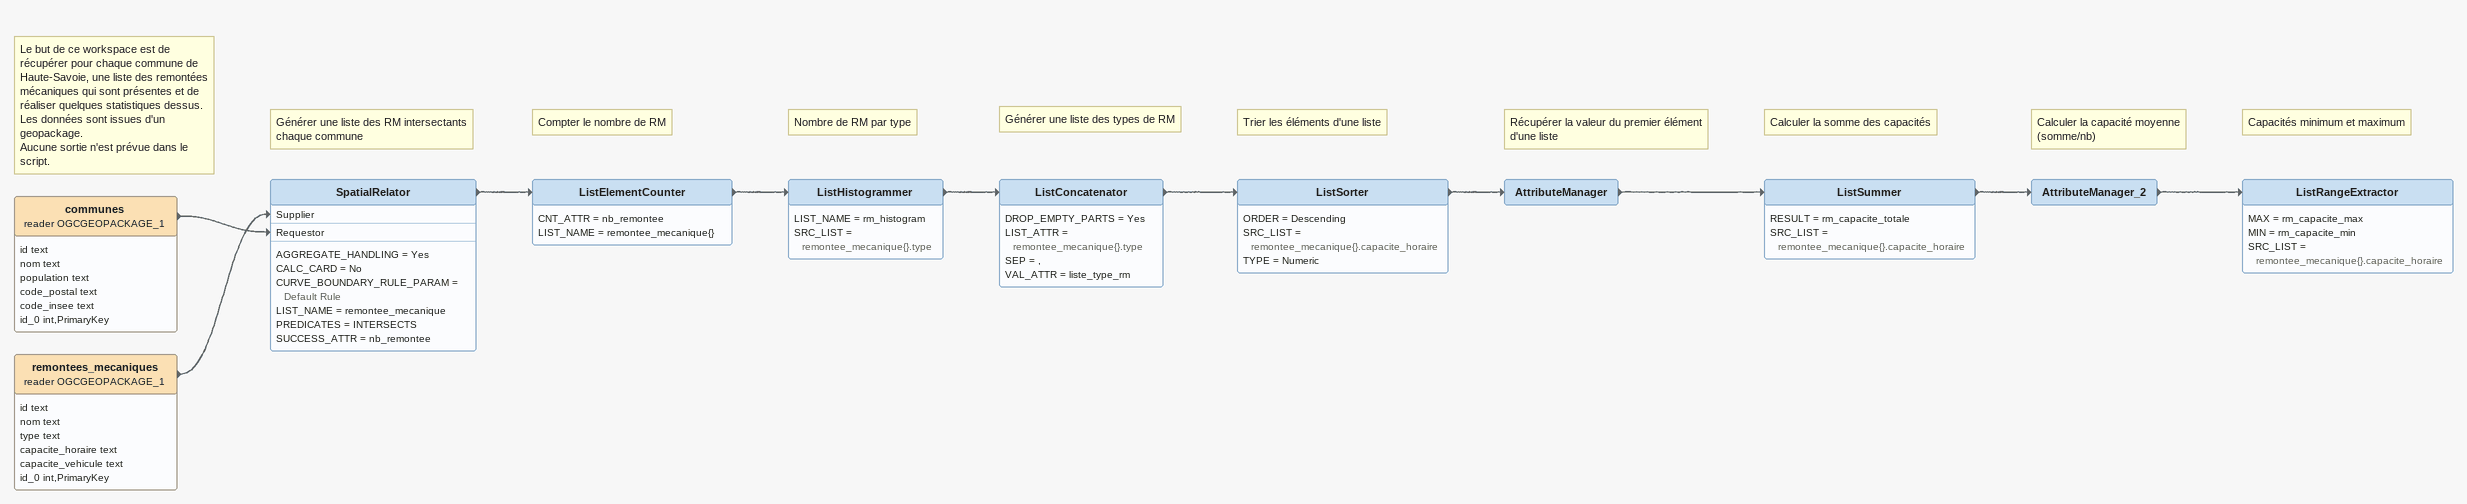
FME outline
Note: Le but de ce workspace est de récupérer pour chaque commune de Haute-Savoie, une liste des remontées mécaniques qui sont présentes et de réaliser quelques statistiques dessus. / Les données sont issues d'un geopackage. / Aucune sortie n'est prévue dans le script.
communes (reader OGCGEOPACKAGE_1)
    attributes: id text, nom text, population text, code_postal text, code_insee text, id_0 int,PrimaryKey
    -> SpatialRelator [Requestor]
remontees_mecaniques (reader OGCGEOPACKAGE_1)
    attributes: id text, nom text, type text, capacite_horaire text, capacite_vehicule text, id_0 int,PrimaryKey
    -> SpatialRelator [Supplier]
Note: Générer une liste des RM intersectants chaque commune
SpatialRelator
    AGGREGATE_HANDLING = Yes
    CALC_CARD = No
    CURVE_BOUNDARY_RULE_PARAM = Default Rule
    LIST_NAME = remontee_mecanique
    PREDICATES = INTERSECTS
    SUCCESS_ATTR = nb_remontee
    -> ListElementCounter
Note: Compter le nombre de RM
ListElementCounter
    CNT_ATTR = nb_remontee
    LIST_NAME = remontee_mecanique{}
    -> ListHistogrammer
Note: Nombre de RM par type
ListHistogrammer
    LIST_NAME = rm_histogram
    SRC_LIST = remontee_mecanique{}.type
    -> ListConcatenator
Note: Générer une liste des types de RM
ListConcatenator
    DROP_EMPTY_PARTS = Yes
    LIST_ATTR = remontee_mecanique{}.type
    SEP = ,
    VAL_ATTR = liste_type_rm
    -> ListSorter
Note: Trier les éléments d'une liste
ListSorter
    ORDER = Descending
    SRC_LIST = remontee_mecanique{}.capacite_horaire
    TYPE = Numeric
    -> AttributeManager
Note: Récupérer la valeur du premier élément d'une liste
AttributeManager
    -> ListSummer
Note: Calculer la somme des capacités
ListSummer
    RESULT = rm_capacite_totale
    SRC_LIST = remontee_mecanique{}.capacite_horaire
    -> AttributeManager_2
Note: Calculer la capacité moyenne (somme/nb)
AttributeManager_2
    -> ListRangeExtractor
Note: Capacités minimum et maximum
ListRangeExtractor
    MAX = rm_capacite_max
    MIN = rm_capacite_min
    SRC_LIST = remontee_mecanique{}.capacite_horaire
